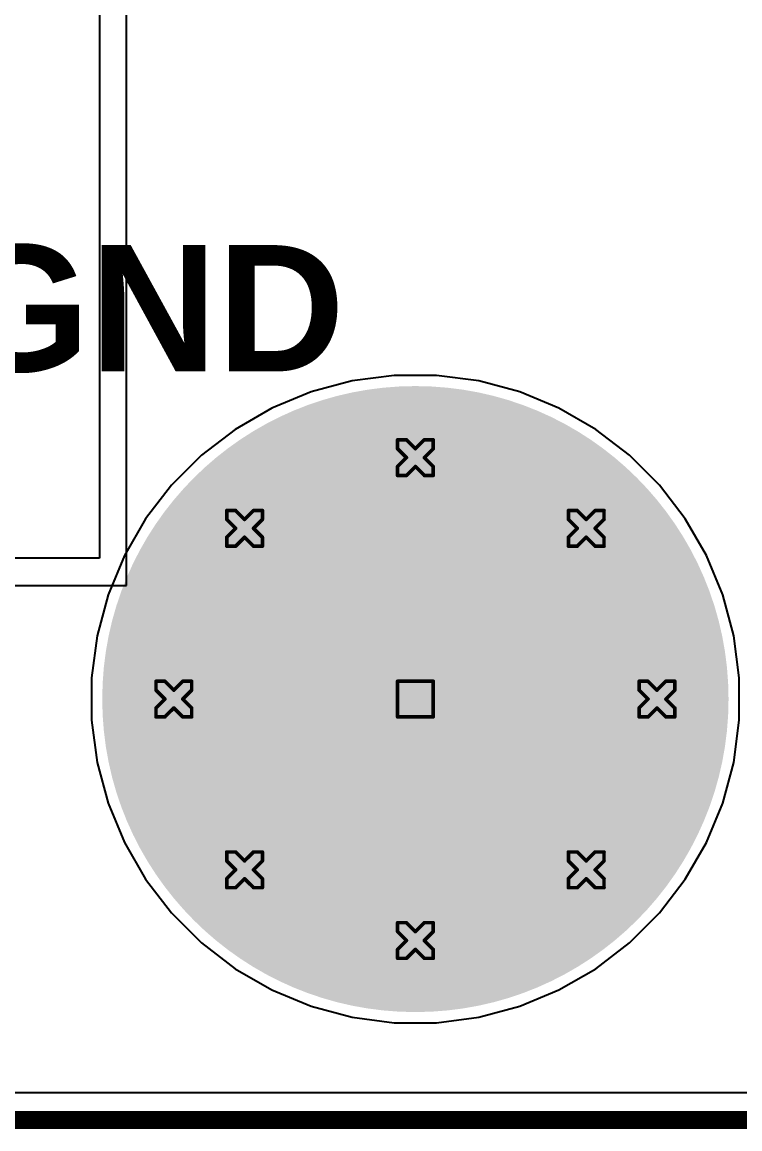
# Model space of a CAD drawing. Header units: inches. Extents: x -11 to 5379, y 0 to 5429.
# Drawn here: x 172.45 to 182.68, y -0.13 to 15.65 of the extents above; entities that cross this region are included whole.
import ezdxf

# ---------------------------------------------------------------- set-up
doc = ezdxf.new("R2010")
doc.units = ezdxf.units.IN
for name, color, linetype in [('Board Outline', 216, 'Continuous'), ('Bottom Layer', 5, 'Continuous'), ('Bottom Solder', 6, 'Continuous'), ('Drill Drawing', 1, 'Continuous'), ('GND', 16, 'Continuous'), ('Multi-Layer', 9, 'Continuous'), ('Pad Holes', 156, 'Continuous'), ('PWR', 76, 'Continuous'), ('Top Layer', 1, 'Continuous'), ('Top Overlay', 2, 'Continuous'), ('Top Solder', 216, 'Continuous'), ('Via Holes', 16, 'Continuous')]:
    doc.layers.add(name, color=color, linetype=linetype)
doc.styles.add('Arial_Bold', font='', dxfattribs={"height": 0.2})
doc.styles.get('Arial_Bold').set_extended_font_data('Arial', bold=True)

msp = doc.modelspace()

# ---------------------------------------------------------------- hatches: boundary and pattern name
at = {"layer": 'Bottom Layer'}
h = msp.add_hatch(color=5, dxfattribs=at)
edge = h.paths.add_edge_path()
edge.add_arc((178.054, 6), 4.36, 0, 360)
h = msp.add_hatch(color=5, dxfattribs=at)
edge = h.paths.add_edge_path()
edge.add_arc((178.054, 9.442), 0.3, 0, 360)
h = msp.add_hatch(color=5, dxfattribs=at)
edge = h.paths.add_edge_path()
edge.add_arc((175.62, 8.434), 0.3, 0, 360)
h = msp.add_hatch(color=5, dxfattribs=at)
edge = h.paths.add_edge_path()
edge.add_arc((180.488, 8.434), 0.3, 0, 360)
h = msp.add_hatch(color=5, dxfattribs=at)
edge = h.paths.add_edge_path()
edge.add_arc((174.612, 6), 0.3, 0, 360)
h = msp.add_hatch(color=5, dxfattribs=at)
edge = h.paths.add_edge_path()
edge.add_arc((181.496, 6), 0.3, 0, 360)
h = msp.add_hatch(color=5, dxfattribs=at)
edge = h.paths.add_edge_path()
edge.add_arc((175.62, 3.566), 0.3, 0, 360)
h = msp.add_hatch(color=5, dxfattribs=at)
edge = h.paths.add_edge_path()
edge.add_arc((180.488, 3.566), 0.3, 0, 360)
h = msp.add_hatch(color=5, dxfattribs=at)
edge = h.paths.add_edge_path()
edge.add_arc((178.054, 2.558), 0.3, 0, 360)
at = {"layer": 'Bottom Solder'}
h = msp.add_hatch(color=6, dxfattribs=at)
edge = h.paths.add_edge_path()
edge.add_arc((178.054, 6), 4.462, 0, 360)
at = {"layer": 'GND'}
h = msp.add_hatch(color=16, dxfattribs=at)
edge = h.paths.add_edge_path()
edge.add_arc((178.054, 6), 4.36, 0, 360)
h = msp.add_hatch(color=16, dxfattribs=at)
edge = h.paths.add_edge_path()
edge.add_arc((178.054, 9.442), 0.3, 0, 360)
h = msp.add_hatch(color=16, dxfattribs=at)
edge = h.paths.add_edge_path()
edge.add_arc((175.62, 8.434), 0.3, 0, 360)
h = msp.add_hatch(color=16, dxfattribs=at)
edge = h.paths.add_edge_path()
edge.add_arc((180.488, 8.434), 0.3, 0, 360)
h = msp.add_hatch(color=16, dxfattribs=at)
edge = h.paths.add_edge_path()
edge.add_arc((174.612, 6), 0.3, 0, 360)
h = msp.add_hatch(color=16, dxfattribs=at)
edge = h.paths.add_edge_path()
edge.add_arc((181.496, 6), 0.3, 0, 360)
h = msp.add_hatch(color=16, dxfattribs=at)
edge = h.paths.add_edge_path()
edge.add_arc((175.62, 3.566), 0.3, 0, 360)
h = msp.add_hatch(color=16, dxfattribs=at)
edge = h.paths.add_edge_path()
edge.add_arc((180.488, 3.566), 0.3, 0, 360)
h = msp.add_hatch(color=16, dxfattribs=at)
edge = h.paths.add_edge_path()
edge.add_arc((178.054, 2.558), 0.3, 0, 360)
at = {"layer": 'Multi-Layer'}
h = msp.add_hatch(color=9, dxfattribs=at)
edge = h.paths.add_edge_path()
edge.add_arc((178.054, 6), 4.36, 0, 360)
at = {"layer": 'Pad Holes'}
h = msp.add_hatch(color=7, dxfattribs=at)
edge = h.paths.add_edge_path()
edge.add_arc((178.054, 6), 2.5, 0, 360)
at = {"layer": 'PWR'}
h = msp.add_hatch(color=76, dxfattribs=at)
edge = h.paths.add_edge_path()
edge.add_arc((178.054, 6), 4.36, 0, 360)
h = msp.add_hatch(color=76, dxfattribs=at)
edge = h.paths.add_edge_path()
edge.add_arc((178.054, 9.442), 0.3, 0, 360)
h = msp.add_hatch(color=76, dxfattribs=at)
edge = h.paths.add_edge_path()
edge.add_arc((175.62, 8.434), 0.3, 0, 360)
h = msp.add_hatch(color=76, dxfattribs=at)
edge = h.paths.add_edge_path()
edge.add_arc((180.488, 8.434), 0.3, 0, 360)
h = msp.add_hatch(color=76, dxfattribs=at)
edge = h.paths.add_edge_path()
edge.add_arc((174.612, 6), 0.3, 0, 360)
h = msp.add_hatch(color=76, dxfattribs=at)
edge = h.paths.add_edge_path()
edge.add_arc((181.496, 6), 0.3, 0, 360)
h = msp.add_hatch(color=76, dxfattribs=at)
edge = h.paths.add_edge_path()
edge.add_arc((175.62, 3.566), 0.3, 0, 360)
h = msp.add_hatch(color=76, dxfattribs=at)
edge = h.paths.add_edge_path()
edge.add_arc((180.488, 3.566), 0.3, 0, 360)
h = msp.add_hatch(color=76, dxfattribs=at)
edge = h.paths.add_edge_path()
edge.add_arc((178.054, 2.558), 0.3, 0, 360)
at = {"layer": 'Top Layer'}
h = msp.add_hatch(color=1, dxfattribs=at)
edge = h.paths.add_edge_path()
edge.add_arc((178.054, 6), 4.36, 0, 360)
h = msp.add_hatch(color=1, dxfattribs=at)
edge = h.paths.add_edge_path()
edge.add_arc((178.054, 9.442), 0.3, 0, 360)
h = msp.add_hatch(color=1, dxfattribs=at)
edge = h.paths.add_edge_path()
edge.add_arc((175.62, 8.434), 0.3, 0, 360)
h = msp.add_hatch(color=1, dxfattribs=at)
edge = h.paths.add_edge_path()
edge.add_arc((180.488, 8.434), 0.3, 0, 360)
h = msp.add_hatch(color=1, dxfattribs=at)
edge = h.paths.add_edge_path()
edge.add_arc((174.612, 6), 0.3, 0, 360)
h = msp.add_hatch(color=1, dxfattribs=at)
edge = h.paths.add_edge_path()
edge.add_arc((181.496, 6), 0.3, 0, 360)
h = msp.add_hatch(color=1, dxfattribs=at)
edge = h.paths.add_edge_path()
edge.add_arc((175.62, 3.566), 0.3, 0, 360)
h = msp.add_hatch(color=1, dxfattribs=at)
edge = h.paths.add_edge_path()
edge.add_arc((180.488, 3.566), 0.3, 0, 360)
h = msp.add_hatch(color=1, dxfattribs=at)
edge = h.paths.add_edge_path()
edge.add_arc((178.054, 2.558), 0.3, 0, 360)
at = {"layer": 'Top Solder'}
h = msp.add_hatch(color=216, dxfattribs=at)
edge = h.paths.add_edge_path()
edge.add_arc((178.054, 6), 4.462, 0, 360)
at = {"layer": 'Via Holes'}
h = msp.add_hatch(color=7, dxfattribs=at)
edge = h.paths.add_edge_path()
edge.add_arc((178.054, 9.442), 0.15, 0, 360)
h = msp.add_hatch(color=7, dxfattribs=at)
edge = h.paths.add_edge_path()
edge.add_arc((175.62, 8.434), 0.15, 0, 360)
h = msp.add_hatch(color=7, dxfattribs=at)
edge = h.paths.add_edge_path()
edge.add_arc((180.488, 8.434), 0.15, 0, 360)
h = msp.add_hatch(color=7, dxfattribs=at)
edge = h.paths.add_edge_path()
edge.add_arc((174.612, 6), 0.15, 0, 360)
h = msp.add_hatch(color=7, dxfattribs=at)
edge = h.paths.add_edge_path()
edge.add_arc((181.496, 6), 0.15, 0, 360)
h = msp.add_hatch(color=7, dxfattribs=at)
edge = h.paths.add_edge_path()
edge.add_arc((175.62, 3.566), 0.15, 0, 360)
h = msp.add_hatch(color=7, dxfattribs=at)
edge = h.paths.add_edge_path()
edge.add_arc((180.488, 3.566), 0.15, 0, 360)
h = msp.add_hatch(color=7, dxfattribs=at)
edge = h.paths.add_edge_path()
edge.add_arc((178.054, 2.558), 0.15, 0, 360)

# ---------------------------------------------------------------- linework, layer by layer
at = {"layer": 'Board Outline'}
msp.add_lwpolyline([(0, 0, 0.254, 0.254, 0), (344, 0, 0.254, 0.254, 0)], format="xyseb", dxfattribs=at)
at = {"layer": 'Bottom Layer'}
for p, q in [((177.752, 10.614), (177.152, 10.535)), ((178.356, 10.614), (177.752, 10.614)), ((178.956, 10.535), (178.356, 10.614)), ((177.152, 10.535), (176.568, 10.379)), ((179.54, 10.379), (178.956, 10.535)), ((176.568, 10.379), (176.009, 10.147)), ((180.099, 10.147), (179.54, 10.379)), ((176.009, 10.147), (175.485, 9.845)), ((180.623, 9.845), (180.099, 10.147)), ((175.485, 9.845), (175.005, 9.476)), ((181.103, 9.476), (180.623, 9.845)), ((175.005, 9.476), (174.578, 9.049)), ((181.53, 9.049), (181.103, 9.476)), ((174.578, 9.049), (174.209, 8.569)), ((181.899, 8.569), (181.53, 9.049)), ((174.209, 8.569), (173.907, 8.045)), ((182.201, 8.045), (181.899, 8.569)), ((173.907, 8.045), (173.675, 7.486)), ((182.433, 7.486), (182.201, 8.045)), ((173.675, 7.486), (173.519, 6.902)), ((182.589, 6.902), (182.433, 7.486)), ((173.519, 6.902), (173.44, 6.302)), ((182.668, 6.302), (182.589, 6.902)), ((173.44, 6.302), (173.44, 5.698)), ((182.668, 5.698), (182.668, 6.302)), ((173.44, 5.698), (173.519, 5.098)), ((182.589, 5.098), (182.668, 5.698)), ((173.519, 5.098), (173.675, 4.514)), ((182.433, 4.514), (182.589, 5.098)), ((173.675, 4.514), (173.907, 3.955)), ((182.201, 3.955), (182.433, 4.514)), ((173.907, 3.955), (174.209, 3.431)), ((181.899, 3.431), (182.201, 3.955)), ((174.209, 3.431), (174.578, 2.951)), ((181.53, 2.951), (181.899, 3.431)), ((174.578, 2.951), (175.005, 2.524)), ((181.103, 2.524), (181.53, 2.951)), ((175.005, 2.524), (175.485, 2.155)), ((180.623, 2.155), (181.103, 2.524)), ((175.485, 2.155), (176.009, 1.853)), ((180.099, 1.853), (180.623, 2.155)), ((176.009, 1.853), (176.568, 1.622)), ((179.54, 1.622), (180.099, 1.853)), ((176.568, 1.622), (177.152, 1.465)), ((178.956, 1.465), (179.54, 1.622)), ((177.152, 1.465), (177.752, 1.386)), ((178.356, 1.386), (178.956, 1.465)), ((177.752, 1.386), (178.356, 1.386)), ((185.233, 0.388), (9.671, 0.388))]:
    msp.add_line(p, q, dxfattribs=at)
at = {"layer": 'Drill Drawing'}
for points in [[(177.8, 9.569, 0.0508, 0.0508, 0), (177.8, 9.696, 0.0508, 0.0508, 0)], [(177.8, 9.696, 0.0508, 0.0508, 0), (177.927, 9.696, 0.0508, 0.0508, 0)], [(177.927, 9.696, 0.0508, 0.0508, 0), (178.054, 9.569, 0.0508, 0.0508, 0)], [(178.054, 9.569, 0.0508, 0.0508, 0), (178.181, 9.696, 0.0508, 0.0508, 0)], [(178.181, 9.696, 0.0508, 0.0508, 0), (178.308, 9.696, 0.0508, 0.0508, 0)], [(178.308, 9.569, 0.0508, 0.0508, 0), (178.308, 9.696, 0.0508, 0.0508, 0)], [(177.8, 9.569, 0.0508, 0.0508, 0), (177.927, 9.442, 0.0508, 0.0508, 0)], [(177.8, 9.315, 0.0508, 0.0508, 0), (177.927, 9.442, 0.0508, 0.0508, 0)], [(178.181, 9.442, 0.0508, 0.0508, 0), (178.308, 9.569, 0.0508, 0.0508, 0)], [(178.181, 9.442, 0.0508, 0.0508, 0), (178.308, 9.315, 0.0508, 0.0508, 0)], [(177.8, 9.188, 0.0508, 0.0508, 0), (177.8, 9.315, 0.0508, 0.0508, 0)], [(177.927, 9.188, 0.0508, 0.0508, 0), (178.054, 9.315, 0.0508, 0.0508, 0)], [(178.054, 9.315, 0.0508, 0.0508, 0), (178.181, 9.188, 0.0508, 0.0508, 0)], [(178.308, 9.188, 0.0508, 0.0508, 0), (178.308, 9.315, 0.0508, 0.0508, 0)], [(177.8, 9.188, 0.0508, 0.0508, 0), (177.927, 9.188, 0.0508, 0.0508, 0)], [(178.181, 9.188, 0.0508, 0.0508, 0), (178.308, 9.188, 0.0508, 0.0508, 0)], [(175.366, 8.561, 0.0508, 0.0508, 0), (175.366, 8.688, 0.0508, 0.0508, 0)], [(175.366, 8.688, 0.0508, 0.0508, 0), (175.493, 8.688, 0.0508, 0.0508, 0)], [(175.493, 8.688, 0.0508, 0.0508, 0), (175.62, 8.561, 0.0508, 0.0508, 0)], [(175.62, 8.561, 0.0508, 0.0508, 0), (175.747, 8.688, 0.0508, 0.0508, 0)], [(175.747, 8.688, 0.0508, 0.0508, 0), (175.874, 8.688, 0.0508, 0.0508, 0)], [(175.874, 8.561, 0.0508, 0.0508, 0), (175.874, 8.688, 0.0508, 0.0508, 0)], [(180.234, 8.561, 0.0508, 0.0508, 0), (180.234, 8.688, 0.0508, 0.0508, 0)], [(180.234, 8.688, 0.0508, 0.0508, 0), (180.361, 8.688, 0.0508, 0.0508, 0)], [(180.361, 8.688, 0.0508, 0.0508, 0), (180.488, 8.561, 0.0508, 0.0508, 0)], [(180.488, 8.561, 0.0508, 0.0508, 0), (180.615, 8.688, 0.0508, 0.0508, 0)], [(180.615, 8.688, 0.0508, 0.0508, 0), (180.742, 8.688, 0.0508, 0.0508, 0)], [(180.742, 8.561, 0.0508, 0.0508, 0), (180.742, 8.688, 0.0508, 0.0508, 0)], [(175.366, 8.561, 0.0508, 0.0508, 0), (175.493, 8.434, 0.0508, 0.0508, 0)], [(175.747, 8.434, 0.0508, 0.0508, 0), (175.874, 8.561, 0.0508, 0.0508, 0)], [(180.234, 8.561, 0.0508, 0.0508, 0), (180.361, 8.434, 0.0508, 0.0508, 0)], [(180.615, 8.434, 0.0508, 0.0508, 0), (180.742, 8.561, 0.0508, 0.0508, 0)], [(175.366, 8.307, 0.0508, 0.0508, 0), (175.493, 8.434, 0.0508, 0.0508, 0)], [(175.747, 8.434, 0.0508, 0.0508, 0), (175.874, 8.307, 0.0508, 0.0508, 0)], [(180.234, 8.307, 0.0508, 0.0508, 0), (180.361, 8.434, 0.0508, 0.0508, 0)], [(180.615, 8.434, 0.0508, 0.0508, 0), (180.742, 8.307, 0.0508, 0.0508, 0)], [(175.366, 8.18, 0.0508, 0.0508, 0), (175.366, 8.307, 0.0508, 0.0508, 0)], [(175.366, 8.18, 0.0508, 0.0508, 0), (175.493, 8.18, 0.0508, 0.0508, 0)], [(175.493, 8.18, 0.0508, 0.0508, 0), (175.62, 8.307, 0.0508, 0.0508, 0)], [(175.62, 8.307, 0.0508, 0.0508, 0), (175.747, 8.18, 0.0508, 0.0508, 0)], [(175.747, 8.18, 0.0508, 0.0508, 0), (175.874, 8.18, 0.0508, 0.0508, 0)], [(175.874, 8.18, 0.0508, 0.0508, 0), (175.874, 8.307, 0.0508, 0.0508, 0)], [(180.234, 8.18, 0.0508, 0.0508, 0), (180.234, 8.307, 0.0508, 0.0508, 0)], [(180.234, 8.18, 0.0508, 0.0508, 0), (180.361, 8.18, 0.0508, 0.0508, 0)], [(180.361, 8.18, 0.0508, 0.0508, 0), (180.488, 8.307, 0.0508, 0.0508, 0)], [(180.488, 8.307, 0.0508, 0.0508, 0), (180.615, 8.18, 0.0508, 0.0508, 0)], [(180.615, 8.18, 0.0508, 0.0508, 0), (180.742, 8.18, 0.0508, 0.0508, 0)], [(180.742, 8.18, 0.0508, 0.0508, 0), (180.742, 8.307, 0.0508, 0.0508, 0)], [(174.358, 6.127, 0.0508, 0.0508, 0), (174.358, 6.254, 0.0508, 0.0508, 0)], [(174.358, 6.254, 0.0508, 0.0508, 0), (174.485, 6.254, 0.0508, 0.0508, 0)], [(174.485, 6.254, 0.0508, 0.0508, 0), (174.612, 6.127, 0.0508, 0.0508, 0)], [(174.612, 6.127, 0.0508, 0.0508, 0), (174.739, 6.254, 0.0508, 0.0508, 0)], [(174.739, 6.254, 0.0508, 0.0508, 0), (174.866, 6.254, 0.0508, 0.0508, 0)], [(174.866, 6.127, 0.0508, 0.0508, 0), (174.866, 6.254, 0.0508, 0.0508, 0)], [(177.8, 6.254, 0.0508, 0.0508, 0), (178.308, 6.254, 0.0508, 0.0508, 0)], [(177.8, 5.746, 0.0508, 0.0508, 0), (177.8, 6.254, 0.0508, 0.0508, 0)], [(178.308, 5.746, 0.0508, 0.0508, 0), (178.308, 6.254, 0.0508, 0.0508, 0)], [(181.242, 6.127, 0.0508, 0.0508, 0), (181.242, 6.254, 0.0508, 0.0508, 0)], [(181.242, 6.254, 0.0508, 0.0508, 0), (181.369, 6.254, 0.0508, 0.0508, 0)], [(181.369, 6.254, 0.0508, 0.0508, 0), (181.496, 6.127, 0.0508, 0.0508, 0)], [(181.496, 6.127, 0.0508, 0.0508, 0), (181.623, 6.254, 0.0508, 0.0508, 0)], [(181.623, 6.254, 0.0508, 0.0508, 0), (181.75, 6.254, 0.0508, 0.0508, 0)], [(181.75, 6.127, 0.0508, 0.0508, 0), (181.75, 6.254, 0.0508, 0.0508, 0)], [(174.358, 6.127, 0.0508, 0.0508, 0), (174.485, 6, 0.0508, 0.0508, 0)], [(174.358, 5.873, 0.0508, 0.0508, 0), (174.485, 6, 0.0508, 0.0508, 0)], [(174.739, 6, 0.0508, 0.0508, 0), (174.866, 6.127, 0.0508, 0.0508, 0)], [(174.739, 6, 0.0508, 0.0508, 0), (174.866, 5.873, 0.0508, 0.0508, 0)], [(181.242, 6.127, 0.0508, 0.0508, 0), (181.369, 6, 0.0508, 0.0508, 0)], [(181.242, 5.873, 0.0508, 0.0508, 0), (181.369, 6, 0.0508, 0.0508, 0)], [(181.623, 6, 0.0508, 0.0508, 0), (181.75, 6.127, 0.0508, 0.0508, 0)], [(181.623, 6, 0.0508, 0.0508, 0), (181.75, 5.873, 0.0508, 0.0508, 0)], [(174.358, 5.746, 0.0508, 0.0508, 0), (174.358, 5.873, 0.0508, 0.0508, 0)], [(174.485, 5.746, 0.0508, 0.0508, 0), (174.612, 5.873, 0.0508, 0.0508, 0)], [(174.612, 5.873, 0.0508, 0.0508, 0), (174.739, 5.746, 0.0508, 0.0508, 0)], [(174.866, 5.746, 0.0508, 0.0508, 0), (174.866, 5.873, 0.0508, 0.0508, 0)], [(181.242, 5.746, 0.0508, 0.0508, 0), (181.242, 5.873, 0.0508, 0.0508, 0)], [(181.369, 5.746, 0.0508, 0.0508, 0), (181.496, 5.873, 0.0508, 0.0508, 0)], [(181.496, 5.873, 0.0508, 0.0508, 0), (181.623, 5.746, 0.0508, 0.0508, 0)], [(181.75, 5.746, 0.0508, 0.0508, 0), (181.75, 5.873, 0.0508, 0.0508, 0)], [(174.358, 5.746, 0.0508, 0.0508, 0), (174.485, 5.746, 0.0508, 0.0508, 0)], [(174.739, 5.746, 0.0508, 0.0508, 0), (174.866, 5.746, 0.0508, 0.0508, 0)], [(177.8, 5.746, 0.0508, 0.0508, 0), (178.308, 5.746, 0.0508, 0.0508, 0)], [(181.242, 5.746, 0.0508, 0.0508, 0), (181.369, 5.746, 0.0508, 0.0508, 0)], [(181.623, 5.746, 0.0508, 0.0508, 0), (181.75, 5.746, 0.0508, 0.0508, 0)], [(175.366, 3.693, 0.0508, 0.0508, 0), (175.366, 3.82, 0.0508, 0.0508, 0)], [(175.366, 3.82, 0.0508, 0.0508, 0), (175.493, 3.82, 0.0508, 0.0508, 0)], [(175.493, 3.82, 0.0508, 0.0508, 0), (175.62, 3.693, 0.0508, 0.0508, 0)], [(175.62, 3.693, 0.0508, 0.0508, 0), (175.747, 3.82, 0.0508, 0.0508, 0)], [(175.747, 3.82, 0.0508, 0.0508, 0), (175.874, 3.82, 0.0508, 0.0508, 0)], [(175.874, 3.693, 0.0508, 0.0508, 0), (175.874, 3.82, 0.0508, 0.0508, 0)], [(180.234, 3.693, 0.0508, 0.0508, 0), (180.234, 3.82, 0.0508, 0.0508, 0)], [(180.234, 3.82, 0.0508, 0.0508, 0), (180.361, 3.82, 0.0508, 0.0508, 0)], [(180.361, 3.82, 0.0508, 0.0508, 0), (180.488, 3.693, 0.0508, 0.0508, 0)], [(180.488, 3.693, 0.0508, 0.0508, 0), (180.615, 3.82, 0.0508, 0.0508, 0)], [(180.615, 3.82, 0.0508, 0.0508, 0), (180.742, 3.82, 0.0508, 0.0508, 0)], [(180.742, 3.693, 0.0508, 0.0508, 0), (180.742, 3.82, 0.0508, 0.0508, 0)], [(175.366, 3.693, 0.0508, 0.0508, 0), (175.493, 3.566, 0.0508, 0.0508, 0)], [(175.747, 3.566, 0.0508, 0.0508, 0), (175.874, 3.693, 0.0508, 0.0508, 0)], [(180.234, 3.693, 0.0508, 0.0508, 0), (180.361, 3.566, 0.0508, 0.0508, 0)], [(180.615, 3.566, 0.0508, 0.0508, 0), (180.742, 3.693, 0.0508, 0.0508, 0)], [(175.366, 3.439, 0.0508, 0.0508, 0), (175.493, 3.566, 0.0508, 0.0508, 0)], [(175.747, 3.566, 0.0508, 0.0508, 0), (175.874, 3.439, 0.0508, 0.0508, 0)], [(180.234, 3.439, 0.0508, 0.0508, 0), (180.361, 3.566, 0.0508, 0.0508, 0)], [(180.615, 3.566, 0.0508, 0.0508, 0), (180.742, 3.439, 0.0508, 0.0508, 0)], [(175.366, 3.312, 0.0508, 0.0508, 0), (175.366, 3.439, 0.0508, 0.0508, 0)], [(175.366, 3.312, 0.0508, 0.0508, 0), (175.493, 3.312, 0.0508, 0.0508, 0)], [(175.493, 3.312, 0.0508, 0.0508, 0), (175.62, 3.439, 0.0508, 0.0508, 0)], [(175.62, 3.439, 0.0508, 0.0508, 0), (175.747, 3.312, 0.0508, 0.0508, 0)], [(175.747, 3.312, 0.0508, 0.0508, 0), (175.874, 3.312, 0.0508, 0.0508, 0)], [(175.874, 3.312, 0.0508, 0.0508, 0), (175.874, 3.439, 0.0508, 0.0508, 0)], [(180.234, 3.312, 0.0508, 0.0508, 0), (180.234, 3.439, 0.0508, 0.0508, 0)], [(180.234, 3.312, 0.0508, 0.0508, 0), (180.361, 3.312, 0.0508, 0.0508, 0)], [(180.361, 3.312, 0.0508, 0.0508, 0), (180.488, 3.439, 0.0508, 0.0508, 0)], [(180.488, 3.439, 0.0508, 0.0508, 0), (180.615, 3.312, 0.0508, 0.0508, 0)], [(180.615, 3.312, 0.0508, 0.0508, 0), (180.742, 3.312, 0.0508, 0.0508, 0)], [(180.742, 3.312, 0.0508, 0.0508, 0), (180.742, 3.439, 0.0508, 0.0508, 0)], [(177.8, 2.685, 0.0508, 0.0508, 0), (177.8, 2.812, 0.0508, 0.0508, 0)], [(177.8, 2.812, 0.0508, 0.0508, 0), (177.927, 2.812, 0.0508, 0.0508, 0)], [(177.8, 2.685, 0.0508, 0.0508, 0), (177.927, 2.558, 0.0508, 0.0508, 0)], [(177.927, 2.812, 0.0508, 0.0508, 0), (178.054, 2.685, 0.0508, 0.0508, 0)], [(178.054, 2.685, 0.0508, 0.0508, 0), (178.181, 2.812, 0.0508, 0.0508, 0)], [(178.181, 2.812, 0.0508, 0.0508, 0), (178.308, 2.812, 0.0508, 0.0508, 0)], [(178.181, 2.558, 0.0508, 0.0508, 0), (178.308, 2.685, 0.0508, 0.0508, 0)], [(178.308, 2.685, 0.0508, 0.0508, 0), (178.308, 2.812, 0.0508, 0.0508, 0)], [(177.8, 2.431, 0.0508, 0.0508, 0), (177.927, 2.558, 0.0508, 0.0508, 0)], [(178.181, 2.558, 0.0508, 0.0508, 0), (178.308, 2.431, 0.0508, 0.0508, 0)], [(177.8, 2.304, 0.0508, 0.0508, 0), (177.8, 2.431, 0.0508, 0.0508, 0)], [(177.927, 2.304, 0.0508, 0.0508, 0), (178.054, 2.431, 0.0508, 0.0508, 0)], [(178.054, 2.431, 0.0508, 0.0508, 0), (178.181, 2.304, 0.0508, 0.0508, 0)], [(178.308, 2.304, 0.0508, 0.0508, 0), (178.308, 2.431, 0.0508, 0.0508, 0)], [(177.8, 2.304, 0.0508, 0.0508, 0), (177.927, 2.304, 0.0508, 0.0508, 0)], [(178.181, 2.304, 0.0508, 0.0508, 0), (178.308, 2.304, 0.0508, 0.0508, 0)]]:
    msp.add_lwpolyline(points, format="xyseb", dxfattribs=at)
for points in [[(177.787, 9.696, 0.0254, 0.0254, 1), (177.813, 9.696, 0.0254, 0.0254, 1)], [(177.787, 9.696, 0.0254, 0.0254, 1), (177.813, 9.696, 0.0254, 0.0254, 1)], [(177.914, 9.696, 0.0254, 0.0254, 1), (177.94, 9.696, 0.0254, 0.0254, 1)], [(177.914, 9.696, 0.0254, 0.0254, 1), (177.94, 9.696, 0.0254, 0.0254, 1)], [(178.168, 9.696, 0.0254, 0.0254, 1), (178.194, 9.696, 0.0254, 0.0254, 1)], [(178.168, 9.696, 0.0254, 0.0254, 1), (178.194, 9.696, 0.0254, 0.0254, 1)], [(178.295, 9.696, 0.0254, 0.0254, 1), (178.321, 9.696, 0.0254, 0.0254, 1)], [(178.295, 9.696, 0.0254, 0.0254, 1), (178.321, 9.696, 0.0254, 0.0254, 1)], [(177.787, 9.569, 0.0254, 0.0254, 1), (177.813, 9.569, 0.0254, 0.0254, 1)], [(177.787, 9.569, 0.0254, 0.0254, 1), (177.813, 9.569, 0.0254, 0.0254, 1)], [(177.914, 9.442, 0.0254, 0.0254, 1), (177.94, 9.442, 0.0254, 0.0254, 1)], [(177.914, 9.442, 0.0254, 0.0254, 1), (177.94, 9.442, 0.0254, 0.0254, 1)], [(178.041, 9.569, 0.0254, 0.0254, 1), (178.067, 9.569, 0.0254, 0.0254, 1)], [(178.041, 9.569, 0.0254, 0.0254, 1), (178.067, 9.569, 0.0254, 0.0254, 1)], [(178.168, 9.442, 0.0254, 0.0254, 1), (178.194, 9.442, 0.0254, 0.0254, 1)], [(178.168, 9.442, 0.0254, 0.0254, 1), (178.194, 9.442, 0.0254, 0.0254, 1)], [(178.295, 9.569, 0.0254, 0.0254, 1), (178.321, 9.569, 0.0254, 0.0254, 1)], [(178.295, 9.569, 0.0254, 0.0254, 1), (178.321, 9.569, 0.0254, 0.0254, 1)], [(177.787, 9.315, 0.0254, 0.0254, 1), (177.813, 9.315, 0.0254, 0.0254, 1)], [(177.787, 9.315, 0.0254, 0.0254, 1), (177.813, 9.315, 0.0254, 0.0254, 1)], [(178.041, 9.315, 0.0254, 0.0254, 1), (178.067, 9.315, 0.0254, 0.0254, 1)], [(178.041, 9.315, 0.0254, 0.0254, 1), (178.067, 9.315, 0.0254, 0.0254, 1)], [(178.295, 9.315, 0.0254, 0.0254, 1), (178.321, 9.315, 0.0254, 0.0254, 1)], [(178.295, 9.315, 0.0254, 0.0254, 1), (178.321, 9.315, 0.0254, 0.0254, 1)], [(177.787, 9.188, 0.0254, 0.0254, 1), (177.813, 9.188, 0.0254, 0.0254, 1)], [(177.787, 9.188, 0.0254, 0.0254, 1), (177.813, 9.188, 0.0254, 0.0254, 1)], [(177.914, 9.188, 0.0254, 0.0254, 1), (177.94, 9.188, 0.0254, 0.0254, 1)], [(177.914, 9.188, 0.0254, 0.0254, 1), (177.94, 9.188, 0.0254, 0.0254, 1)], [(178.168, 9.188, 0.0254, 0.0254, 1), (178.194, 9.188, 0.0254, 0.0254, 1)], [(178.168, 9.188, 0.0254, 0.0254, 1), (178.194, 9.188, 0.0254, 0.0254, 1)], [(178.295, 9.188, 0.0254, 0.0254, 1), (178.321, 9.188, 0.0254, 0.0254, 1)], [(178.295, 9.188, 0.0254, 0.0254, 1), (178.321, 9.188, 0.0254, 0.0254, 1)], [(175.353, 8.688, 0.0254, 0.0254, 1), (175.379, 8.688, 0.0254, 0.0254, 1)], [(175.353, 8.688, 0.0254, 0.0254, 1), (175.379, 8.688, 0.0254, 0.0254, 1)], [(175.48, 8.688, 0.0254, 0.0254, 1), (175.506, 8.688, 0.0254, 0.0254, 1)], [(175.48, 8.688, 0.0254, 0.0254, 1), (175.506, 8.688, 0.0254, 0.0254, 1)], [(175.734, 8.688, 0.0254, 0.0254, 1), (175.76, 8.688, 0.0254, 0.0254, 1)], [(175.734, 8.688, 0.0254, 0.0254, 1), (175.76, 8.688, 0.0254, 0.0254, 1)], [(175.861, 8.688, 0.0254, 0.0254, 1), (175.887, 8.688, 0.0254, 0.0254, 1)], [(175.861, 8.688, 0.0254, 0.0254, 1), (175.887, 8.688, 0.0254, 0.0254, 1)], [(180.221, 8.688, 0.0254, 0.0254, 1), (180.247, 8.688, 0.0254, 0.0254, 1)], [(180.221, 8.688, 0.0254, 0.0254, 1), (180.247, 8.688, 0.0254, 0.0254, 1)], [(180.348, 8.688, 0.0254, 0.0254, 1), (180.374, 8.688, 0.0254, 0.0254, 1)], [(180.348, 8.688, 0.0254, 0.0254, 1), (180.374, 8.688, 0.0254, 0.0254, 1)], [(180.602, 8.688, 0.0254, 0.0254, 1), (180.628, 8.688, 0.0254, 0.0254, 1)], [(180.602, 8.688, 0.0254, 0.0254, 1), (180.628, 8.688, 0.0254, 0.0254, 1)], [(180.729, 8.688, 0.0254, 0.0254, 1), (180.755, 8.688, 0.0254, 0.0254, 1)], [(180.729, 8.688, 0.0254, 0.0254, 1), (180.755, 8.688, 0.0254, 0.0254, 1)], [(175.353, 8.561, 0.0254, 0.0254, 1), (175.379, 8.561, 0.0254, 0.0254, 1)], [(175.353, 8.561, 0.0254, 0.0254, 1), (175.379, 8.561, 0.0254, 0.0254, 1)], [(175.607, 8.561, 0.0254, 0.0254, 1), (175.633, 8.561, 0.0254, 0.0254, 1)], [(175.607, 8.561, 0.0254, 0.0254, 1), (175.633, 8.561, 0.0254, 0.0254, 1)], [(175.861, 8.561, 0.0254, 0.0254, 1), (175.887, 8.561, 0.0254, 0.0254, 1)], [(175.861, 8.561, 0.0254, 0.0254, 1), (175.887, 8.561, 0.0254, 0.0254, 1)], [(180.221, 8.561, 0.0254, 0.0254, 1), (180.247, 8.561, 0.0254, 0.0254, 1)], [(180.221, 8.561, 0.0254, 0.0254, 1), (180.247, 8.561, 0.0254, 0.0254, 1)], [(180.475, 8.561, 0.0254, 0.0254, 1), (180.501, 8.561, 0.0254, 0.0254, 1)], [(180.475, 8.561, 0.0254, 0.0254, 1), (180.501, 8.561, 0.0254, 0.0254, 1)], [(180.729, 8.561, 0.0254, 0.0254, 1), (180.755, 8.561, 0.0254, 0.0254, 1)], [(180.729, 8.561, 0.0254, 0.0254, 1), (180.755, 8.561, 0.0254, 0.0254, 1)], [(175.48, 8.434, 0.0254, 0.0254, 1), (175.506, 8.434, 0.0254, 0.0254, 1)], [(175.48, 8.434, 0.0254, 0.0254, 1), (175.506, 8.434, 0.0254, 0.0254, 1)], [(175.734, 8.434, 0.0254, 0.0254, 1), (175.76, 8.434, 0.0254, 0.0254, 1)], [(175.734, 8.434, 0.0254, 0.0254, 1), (175.76, 8.434, 0.0254, 0.0254, 1)], [(180.348, 8.434, 0.0254, 0.0254, 1), (180.374, 8.434, 0.0254, 0.0254, 1)], [(180.348, 8.434, 0.0254, 0.0254, 1), (180.374, 8.434, 0.0254, 0.0254, 1)], [(180.602, 8.434, 0.0254, 0.0254, 1), (180.628, 8.434, 0.0254, 0.0254, 1)], [(180.602, 8.434, 0.0254, 0.0254, 1), (180.628, 8.434, 0.0254, 0.0254, 1)], [(175.353, 8.307, 0.0254, 0.0254, 1), (175.379, 8.307, 0.0254, 0.0254, 1)], [(175.353, 8.307, 0.0254, 0.0254, 1), (175.379, 8.307, 0.0254, 0.0254, 1)], [(175.353, 8.18, 0.0254, 0.0254, 1), (175.379, 8.18, 0.0254, 0.0254, 1)], [(175.353, 8.18, 0.0254, 0.0254, 1), (175.379, 8.18, 0.0254, 0.0254, 1)], [(175.48, 8.18, 0.0254, 0.0254, 1), (175.506, 8.18, 0.0254, 0.0254, 1)], [(175.48, 8.18, 0.0254, 0.0254, 1), (175.506, 8.18, 0.0254, 0.0254, 1)], [(175.607, 8.307, 0.0254, 0.0254, 1), (175.633, 8.307, 0.0254, 0.0254, 1)], [(175.607, 8.307, 0.0254, 0.0254, 1), (175.633, 8.307, 0.0254, 0.0254, 1)], [(175.734, 8.18, 0.0254, 0.0254, 1), (175.76, 8.18, 0.0254, 0.0254, 1)], [(175.734, 8.18, 0.0254, 0.0254, 1), (175.76, 8.18, 0.0254, 0.0254, 1)], [(175.861, 8.307, 0.0254, 0.0254, 1), (175.887, 8.307, 0.0254, 0.0254, 1)], [(175.861, 8.307, 0.0254, 0.0254, 1), (175.887, 8.307, 0.0254, 0.0254, 1)], [(175.861, 8.18, 0.0254, 0.0254, 1), (175.887, 8.18, 0.0254, 0.0254, 1)], [(175.861, 8.18, 0.0254, 0.0254, 1), (175.887, 8.18, 0.0254, 0.0254, 1)], [(180.221, 8.307, 0.0254, 0.0254, 1), (180.247, 8.307, 0.0254, 0.0254, 1)], [(180.221, 8.307, 0.0254, 0.0254, 1), (180.247, 8.307, 0.0254, 0.0254, 1)], [(180.221, 8.18, 0.0254, 0.0254, 1), (180.247, 8.18, 0.0254, 0.0254, 1)], [(180.221, 8.18, 0.0254, 0.0254, 1), (180.247, 8.18, 0.0254, 0.0254, 1)], [(180.348, 8.18, 0.0254, 0.0254, 1), (180.374, 8.18, 0.0254, 0.0254, 1)], [(180.348, 8.18, 0.0254, 0.0254, 1), (180.374, 8.18, 0.0254, 0.0254, 1)], [(180.475, 8.307, 0.0254, 0.0254, 1), (180.501, 8.307, 0.0254, 0.0254, 1)], [(180.475, 8.307, 0.0254, 0.0254, 1), (180.501, 8.307, 0.0254, 0.0254, 1)], [(180.602, 8.18, 0.0254, 0.0254, 1), (180.628, 8.18, 0.0254, 0.0254, 1)], [(180.602, 8.18, 0.0254, 0.0254, 1), (180.628, 8.18, 0.0254, 0.0254, 1)], [(180.729, 8.307, 0.0254, 0.0254, 1), (180.755, 8.307, 0.0254, 0.0254, 1)], [(180.729, 8.307, 0.0254, 0.0254, 1), (180.755, 8.307, 0.0254, 0.0254, 1)], [(180.729, 8.18, 0.0254, 0.0254, 1), (180.755, 8.18, 0.0254, 0.0254, 1)], [(180.729, 8.18, 0.0254, 0.0254, 1), (180.755, 8.18, 0.0254, 0.0254, 1)], [(174.345, 6.254, 0.0254, 0.0254, 1), (174.371, 6.254, 0.0254, 0.0254, 1)], [(174.345, 6.254, 0.0254, 0.0254, 1), (174.371, 6.254, 0.0254, 0.0254, 1)], [(174.472, 6.254, 0.0254, 0.0254, 1), (174.498, 6.254, 0.0254, 0.0254, 1)], [(174.472, 6.254, 0.0254, 0.0254, 1), (174.498, 6.254, 0.0254, 0.0254, 1)], [(174.726, 6.254, 0.0254, 0.0254, 1), (174.752, 6.254, 0.0254, 0.0254, 1)], [(174.726, 6.254, 0.0254, 0.0254, 1), (174.752, 6.254, 0.0254, 0.0254, 1)], [(174.853, 6.254, 0.0254, 0.0254, 1), (174.879, 6.254, 0.0254, 0.0254, 1)], [(174.853, 6.254, 0.0254, 0.0254, 1), (174.879, 6.254, 0.0254, 0.0254, 1)], [(177.787, 6.254, 0.0254, 0.0254, 1), (177.813, 6.254, 0.0254, 0.0254, 1)], [(177.787, 6.254, 0.0254, 0.0254, 1), (177.813, 6.254, 0.0254, 0.0254, 1)], [(178.295, 6.254, 0.0254, 0.0254, 1), (178.321, 6.254, 0.0254, 0.0254, 1)], [(178.295, 6.254, 0.0254, 0.0254, 1), (178.321, 6.254, 0.0254, 0.0254, 1)], [(181.229, 6.254, 0.0254, 0.0254, 1), (181.255, 6.254, 0.0254, 0.0254, 1)], [(181.229, 6.254, 0.0254, 0.0254, 1), (181.255, 6.254, 0.0254, 0.0254, 1)], [(181.356, 6.254, 0.0254, 0.0254, 1), (181.382, 6.254, 0.0254, 0.0254, 1)], [(181.356, 6.254, 0.0254, 0.0254, 1), (181.382, 6.254, 0.0254, 0.0254, 1)], [(181.61, 6.254, 0.0254, 0.0254, 1), (181.636, 6.254, 0.0254, 0.0254, 1)], [(181.61, 6.254, 0.0254, 0.0254, 1), (181.636, 6.254, 0.0254, 0.0254, 1)], [(181.737, 6.254, 0.0254, 0.0254, 1), (181.763, 6.254, 0.0254, 0.0254, 1)], [(181.737, 6.254, 0.0254, 0.0254, 1), (181.763, 6.254, 0.0254, 0.0254, 1)], [(174.345, 6.127, 0.0254, 0.0254, 1), (174.371, 6.127, 0.0254, 0.0254, 1)], [(174.345, 6.127, 0.0254, 0.0254, 1), (174.371, 6.127, 0.0254, 0.0254, 1)], [(174.472, 6, 0.0254, 0.0254, 1), (174.498, 6, 0.0254, 0.0254, 1)], [(174.472, 6, 0.0254, 0.0254, 1), (174.498, 6, 0.0254, 0.0254, 1)], [(174.599, 6.127, 0.0254, 0.0254, 1), (174.625, 6.127, 0.0254, 0.0254, 1)], [(174.599, 6.127, 0.0254, 0.0254, 1), (174.625, 6.127, 0.0254, 0.0254, 1)], [(174.726, 6, 0.0254, 0.0254, 1), (174.752, 6, 0.0254, 0.0254, 1)], [(174.726, 6, 0.0254, 0.0254, 1), (174.752, 6, 0.0254, 0.0254, 1)], [(174.853, 6.127, 0.0254, 0.0254, 1), (174.879, 6.127, 0.0254, 0.0254, 1)], [(174.853, 6.127, 0.0254, 0.0254, 1), (174.879, 6.127, 0.0254, 0.0254, 1)], [(181.229, 6.127, 0.0254, 0.0254, 1), (181.255, 6.127, 0.0254, 0.0254, 1)], [(181.229, 6.127, 0.0254, 0.0254, 1), (181.255, 6.127, 0.0254, 0.0254, 1)], [(181.356, 6, 0.0254, 0.0254, 1), (181.382, 6, 0.0254, 0.0254, 1)], [(181.356, 6, 0.0254, 0.0254, 1), (181.382, 6, 0.0254, 0.0254, 1)], [(181.483, 6.127, 0.0254, 0.0254, 1), (181.509, 6.127, 0.0254, 0.0254, 1)], [(181.483, 6.127, 0.0254, 0.0254, 1), (181.509, 6.127, 0.0254, 0.0254, 1)], [(181.61, 6, 0.0254, 0.0254, 1), (181.636, 6, 0.0254, 0.0254, 1)], [(181.61, 6, 0.0254, 0.0254, 1), (181.636, 6, 0.0254, 0.0254, 1)], [(181.737, 6.127, 0.0254, 0.0254, 1), (181.763, 6.127, 0.0254, 0.0254, 1)], [(181.737, 6.127, 0.0254, 0.0254, 1), (181.763, 6.127, 0.0254, 0.0254, 1)], [(174.345, 5.873, 0.0254, 0.0254, 1), (174.371, 5.873, 0.0254, 0.0254, 1)], [(174.345, 5.873, 0.0254, 0.0254, 1), (174.371, 5.873, 0.0254, 0.0254, 1)], [(174.599, 5.873, 0.0254, 0.0254, 1), (174.625, 5.873, 0.0254, 0.0254, 1)], [(174.599, 5.873, 0.0254, 0.0254, 1), (174.625, 5.873, 0.0254, 0.0254, 1)], [(174.853, 5.873, 0.0254, 0.0254, 1), (174.879, 5.873, 0.0254, 0.0254, 1)], [(174.853, 5.873, 0.0254, 0.0254, 1), (174.879, 5.873, 0.0254, 0.0254, 1)], [(181.229, 5.873, 0.0254, 0.0254, 1), (181.255, 5.873, 0.0254, 0.0254, 1)], [(181.229, 5.873, 0.0254, 0.0254, 1), (181.255, 5.873, 0.0254, 0.0254, 1)], [(181.483, 5.873, 0.0254, 0.0254, 1), (181.509, 5.873, 0.0254, 0.0254, 1)], [(181.483, 5.873, 0.0254, 0.0254, 1), (181.509, 5.873, 0.0254, 0.0254, 1)], [(181.737, 5.873, 0.0254, 0.0254, 1), (181.763, 5.873, 0.0254, 0.0254, 1)], [(181.737, 5.873, 0.0254, 0.0254, 1), (181.763, 5.873, 0.0254, 0.0254, 1)], [(174.345, 5.746, 0.0254, 0.0254, 1), (174.371, 5.746, 0.0254, 0.0254, 1)], [(174.345, 5.746, 0.0254, 0.0254, 1), (174.371, 5.746, 0.0254, 0.0254, 1)], [(174.472, 5.746, 0.0254, 0.0254, 1), (174.498, 5.746, 0.0254, 0.0254, 1)], [(174.472, 5.746, 0.0254, 0.0254, 1), (174.498, 5.746, 0.0254, 0.0254, 1)], [(174.726, 5.746, 0.0254, 0.0254, 1), (174.752, 5.746, 0.0254, 0.0254, 1)], [(174.726, 5.746, 0.0254, 0.0254, 1), (174.752, 5.746, 0.0254, 0.0254, 1)], [(174.853, 5.746, 0.0254, 0.0254, 1), (174.879, 5.746, 0.0254, 0.0254, 1)], [(174.853, 5.746, 0.0254, 0.0254, 1), (174.879, 5.746, 0.0254, 0.0254, 1)], [(177.787, 5.746, 0.0254, 0.0254, 1), (177.813, 5.746, 0.0254, 0.0254, 1)], [(177.787, 5.746, 0.0254, 0.0254, 1), (177.813, 5.746, 0.0254, 0.0254, 1)], [(178.295, 5.746, 0.0254, 0.0254, 1), (178.321, 5.746, 0.0254, 0.0254, 1)], [(178.295, 5.746, 0.0254, 0.0254, 1), (178.321, 5.746, 0.0254, 0.0254, 1)], [(181.229, 5.746, 0.0254, 0.0254, 1), (181.255, 5.746, 0.0254, 0.0254, 1)], [(181.229, 5.746, 0.0254, 0.0254, 1), (181.255, 5.746, 0.0254, 0.0254, 1)], [(181.356, 5.746, 0.0254, 0.0254, 1), (181.382, 5.746, 0.0254, 0.0254, 1)], [(181.356, 5.746, 0.0254, 0.0254, 1), (181.382, 5.746, 0.0254, 0.0254, 1)], [(181.61, 5.746, 0.0254, 0.0254, 1), (181.636, 5.746, 0.0254, 0.0254, 1)], [(181.61, 5.746, 0.0254, 0.0254, 1), (181.636, 5.746, 0.0254, 0.0254, 1)], [(181.737, 5.746, 0.0254, 0.0254, 1), (181.763, 5.746, 0.0254, 0.0254, 1)], [(181.737, 5.746, 0.0254, 0.0254, 1), (181.763, 5.746, 0.0254, 0.0254, 1)], [(175.353, 3.82, 0.0254, 0.0254, 1), (175.379, 3.82, 0.0254, 0.0254, 1)], [(175.353, 3.82, 0.0254, 0.0254, 1), (175.379, 3.82, 0.0254, 0.0254, 1)], [(175.48, 3.82, 0.0254, 0.0254, 1), (175.506, 3.82, 0.0254, 0.0254, 1)], [(175.48, 3.82, 0.0254, 0.0254, 1), (175.506, 3.82, 0.0254, 0.0254, 1)], [(175.734, 3.82, 0.0254, 0.0254, 1), (175.76, 3.82, 0.0254, 0.0254, 1)], [(175.734, 3.82, 0.0254, 0.0254, 1), (175.76, 3.82, 0.0254, 0.0254, 1)], [(175.861, 3.82, 0.0254, 0.0254, 1), (175.887, 3.82, 0.0254, 0.0254, 1)], [(175.861, 3.82, 0.0254, 0.0254, 1), (175.887, 3.82, 0.0254, 0.0254, 1)], [(180.221, 3.82, 0.0254, 0.0254, 1), (180.247, 3.82, 0.0254, 0.0254, 1)], [(180.221, 3.82, 0.0254, 0.0254, 1), (180.247, 3.82, 0.0254, 0.0254, 1)], [(180.348, 3.82, 0.0254, 0.0254, 1), (180.374, 3.82, 0.0254, 0.0254, 1)], [(180.348, 3.82, 0.0254, 0.0254, 1), (180.374, 3.82, 0.0254, 0.0254, 1)], [(180.602, 3.82, 0.0254, 0.0254, 1), (180.628, 3.82, 0.0254, 0.0254, 1)], [(180.602, 3.82, 0.0254, 0.0254, 1), (180.628, 3.82, 0.0254, 0.0254, 1)], [(180.729, 3.82, 0.0254, 0.0254, 1), (180.755, 3.82, 0.0254, 0.0254, 1)], [(180.729, 3.82, 0.0254, 0.0254, 1), (180.755, 3.82, 0.0254, 0.0254, 1)], [(175.353, 3.693, 0.0254, 0.0254, 1), (175.379, 3.693, 0.0254, 0.0254, 1)], [(175.353, 3.693, 0.0254, 0.0254, 1), (175.379, 3.693, 0.0254, 0.0254, 1)], [(175.607, 3.693, 0.0254, 0.0254, 1), (175.633, 3.693, 0.0254, 0.0254, 1)], [(175.607, 3.693, 0.0254, 0.0254, 1), (175.633, 3.693, 0.0254, 0.0254, 1)], [(175.861, 3.693, 0.0254, 0.0254, 1), (175.887, 3.693, 0.0254, 0.0254, 1)], [(175.861, 3.693, 0.0254, 0.0254, 1), (175.887, 3.693, 0.0254, 0.0254, 1)], [(180.221, 3.693, 0.0254, 0.0254, 1), (180.247, 3.693, 0.0254, 0.0254, 1)], [(180.221, 3.693, 0.0254, 0.0254, 1), (180.247, 3.693, 0.0254, 0.0254, 1)], [(180.475, 3.693, 0.0254, 0.0254, 1), (180.501, 3.693, 0.0254, 0.0254, 1)], [(180.475, 3.693, 0.0254, 0.0254, 1), (180.501, 3.693, 0.0254, 0.0254, 1)], [(180.729, 3.693, 0.0254, 0.0254, 1), (180.755, 3.693, 0.0254, 0.0254, 1)], [(180.729, 3.693, 0.0254, 0.0254, 1), (180.755, 3.693, 0.0254, 0.0254, 1)], [(175.48, 3.566, 0.0254, 0.0254, 1), (175.506, 3.566, 0.0254, 0.0254, 1)], [(175.48, 3.566, 0.0254, 0.0254, 1), (175.506, 3.566, 0.0254, 0.0254, 1)], [(175.734, 3.566, 0.0254, 0.0254, 1), (175.76, 3.566, 0.0254, 0.0254, 1)], [(175.734, 3.566, 0.0254, 0.0254, 1), (175.76, 3.566, 0.0254, 0.0254, 1)], [(180.348, 3.566, 0.0254, 0.0254, 1), (180.374, 3.566, 0.0254, 0.0254, 1)], [(180.348, 3.566, 0.0254, 0.0254, 1), (180.374, 3.566, 0.0254, 0.0254, 1)], [(180.602, 3.566, 0.0254, 0.0254, 1), (180.628, 3.566, 0.0254, 0.0254, 1)], [(180.602, 3.566, 0.0254, 0.0254, 1), (180.628, 3.566, 0.0254, 0.0254, 1)], [(175.353, 3.439, 0.0254, 0.0254, 1), (175.379, 3.439, 0.0254, 0.0254, 1)], [(175.353, 3.439, 0.0254, 0.0254, 1), (175.379, 3.439, 0.0254, 0.0254, 1)], [(175.353, 3.312, 0.0254, 0.0254, 1), (175.379, 3.312, 0.0254, 0.0254, 1)], [(175.353, 3.312, 0.0254, 0.0254, 1), (175.379, 3.312, 0.0254, 0.0254, 1)], [(175.48, 3.312, 0.0254, 0.0254, 1), (175.506, 3.312, 0.0254, 0.0254, 1)], [(175.48, 3.312, 0.0254, 0.0254, 1), (175.506, 3.312, 0.0254, 0.0254, 1)], [(175.607, 3.439, 0.0254, 0.0254, 1), (175.633, 3.439, 0.0254, 0.0254, 1)], [(175.607, 3.439, 0.0254, 0.0254, 1), (175.633, 3.439, 0.0254, 0.0254, 1)], [(175.734, 3.312, 0.0254, 0.0254, 1), (175.76, 3.312, 0.0254, 0.0254, 1)], [(175.734, 3.312, 0.0254, 0.0254, 1), (175.76, 3.312, 0.0254, 0.0254, 1)], [(175.861, 3.439, 0.0254, 0.0254, 1), (175.887, 3.439, 0.0254, 0.0254, 1)], [(175.861, 3.439, 0.0254, 0.0254, 1), (175.887, 3.439, 0.0254, 0.0254, 1)], [(175.861, 3.312, 0.0254, 0.0254, 1), (175.887, 3.312, 0.0254, 0.0254, 1)], [(175.861, 3.312, 0.0254, 0.0254, 1), (175.887, 3.312, 0.0254, 0.0254, 1)], [(180.221, 3.439, 0.0254, 0.0254, 1), (180.247, 3.439, 0.0254, 0.0254, 1)], [(180.221, 3.439, 0.0254, 0.0254, 1), (180.247, 3.439, 0.0254, 0.0254, 1)], [(180.221, 3.312, 0.0254, 0.0254, 1), (180.247, 3.312, 0.0254, 0.0254, 1)], [(180.221, 3.312, 0.0254, 0.0254, 1), (180.247, 3.312, 0.0254, 0.0254, 1)], [(180.348, 3.312, 0.0254, 0.0254, 1), (180.374, 3.312, 0.0254, 0.0254, 1)], [(180.348, 3.312, 0.0254, 0.0254, 1), (180.374, 3.312, 0.0254, 0.0254, 1)], [(180.475, 3.439, 0.0254, 0.0254, 1), (180.501, 3.439, 0.0254, 0.0254, 1)], [(180.475, 3.439, 0.0254, 0.0254, 1), (180.501, 3.439, 0.0254, 0.0254, 1)], [(180.602, 3.312, 0.0254, 0.0254, 1), (180.628, 3.312, 0.0254, 0.0254, 1)], [(180.602, 3.312, 0.0254, 0.0254, 1), (180.628, 3.312, 0.0254, 0.0254, 1)], [(180.729, 3.439, 0.0254, 0.0254, 1), (180.755, 3.439, 0.0254, 0.0254, 1)], [(180.729, 3.439, 0.0254, 0.0254, 1), (180.755, 3.439, 0.0254, 0.0254, 1)], [(180.729, 3.312, 0.0254, 0.0254, 1), (180.755, 3.312, 0.0254, 0.0254, 1)], [(180.729, 3.312, 0.0254, 0.0254, 1), (180.755, 3.312, 0.0254, 0.0254, 1)], [(177.787, 2.812, 0.0254, 0.0254, 1), (177.813, 2.812, 0.0254, 0.0254, 1)], [(177.787, 2.812, 0.0254, 0.0254, 1), (177.813, 2.812, 0.0254, 0.0254, 1)], [(177.787, 2.685, 0.0254, 0.0254, 1), (177.813, 2.685, 0.0254, 0.0254, 1)], [(177.787, 2.685, 0.0254, 0.0254, 1), (177.813, 2.685, 0.0254, 0.0254, 1)], [(177.914, 2.812, 0.0254, 0.0254, 1), (177.94, 2.812, 0.0254, 0.0254, 1)], [(177.914, 2.812, 0.0254, 0.0254, 1), (177.94, 2.812, 0.0254, 0.0254, 1)], [(178.041, 2.685, 0.0254, 0.0254, 1), (178.067, 2.685, 0.0254, 0.0254, 1)], [(178.041, 2.685, 0.0254, 0.0254, 1), (178.067, 2.685, 0.0254, 0.0254, 1)], [(178.168, 2.812, 0.0254, 0.0254, 1), (178.194, 2.812, 0.0254, 0.0254, 1)], [(178.168, 2.812, 0.0254, 0.0254, 1), (178.194, 2.812, 0.0254, 0.0254, 1)], [(178.295, 2.812, 0.0254, 0.0254, 1), (178.321, 2.812, 0.0254, 0.0254, 1)], [(178.295, 2.812, 0.0254, 0.0254, 1), (178.321, 2.812, 0.0254, 0.0254, 1)], [(178.295, 2.685, 0.0254, 0.0254, 1), (178.321, 2.685, 0.0254, 0.0254, 1)], [(178.295, 2.685, 0.0254, 0.0254, 1), (178.321, 2.685, 0.0254, 0.0254, 1)], [(177.914, 2.558, 0.0254, 0.0254, 1), (177.94, 2.558, 0.0254, 0.0254, 1)], [(177.914, 2.558, 0.0254, 0.0254, 1), (177.94, 2.558, 0.0254, 0.0254, 1)], [(178.168, 2.558, 0.0254, 0.0254, 1), (178.194, 2.558, 0.0254, 0.0254, 1)], [(178.168, 2.558, 0.0254, 0.0254, 1), (178.194, 2.558, 0.0254, 0.0254, 1)], [(177.787, 2.431, 0.0254, 0.0254, 1), (177.813, 2.431, 0.0254, 0.0254, 1)], [(177.787, 2.431, 0.0254, 0.0254, 1), (177.813, 2.431, 0.0254, 0.0254, 1)], [(178.041, 2.431, 0.0254, 0.0254, 1), (178.067, 2.431, 0.0254, 0.0254, 1)], [(178.041, 2.431, 0.0254, 0.0254, 1), (178.067, 2.431, 0.0254, 0.0254, 1)], [(178.295, 2.431, 0.0254, 0.0254, 1), (178.321, 2.431, 0.0254, 0.0254, 1)], [(178.295, 2.431, 0.0254, 0.0254, 1), (178.321, 2.431, 0.0254, 0.0254, 1)], [(177.787, 2.304, 0.0254, 0.0254, 1), (177.813, 2.304, 0.0254, 0.0254, 1)], [(177.787, 2.304, 0.0254, 0.0254, 1), (177.813, 2.304, 0.0254, 0.0254, 1)], [(177.914, 2.304, 0.0254, 0.0254, 1), (177.94, 2.304, 0.0254, 0.0254, 1)], [(177.914, 2.304, 0.0254, 0.0254, 1), (177.94, 2.304, 0.0254, 0.0254, 1)], [(178.168, 2.304, 0.0254, 0.0254, 1), (178.194, 2.304, 0.0254, 0.0254, 1)], [(178.168, 2.304, 0.0254, 0.0254, 1), (178.194, 2.304, 0.0254, 0.0254, 1)], [(178.295, 2.304, 0.0254, 0.0254, 1), (178.321, 2.304, 0.0254, 0.0254, 1)], [(178.295, 2.304, 0.0254, 0.0254, 1), (178.321, 2.304, 0.0254, 0.0254, 1)]]:
    msp.add_lwpolyline(points, format="xyseb", close=True, dxfattribs=at)
at = {"layer": 'GND'}
for p, q in [((173.551, 18.44), (173.551, 8.008)), ((173.939, 7.62), (173.939, 18.44)), ((173.551, 8.008), (65.482, 8.008)), ((10.349, 7.62), (173.939, 7.62)), ((343.612, 0.388), (0.388, 0.388))]:
    msp.add_line(p, q, dxfattribs=at)
at = {"layer": 'PWR'}
for p, q in [((177.752, 10.614), (177.152, 10.535)), ((178.356, 10.614), (177.752, 10.614)), ((178.956, 10.535), (178.356, 10.614)), ((177.152, 10.535), (176.568, 10.379)), ((179.54, 10.379), (178.956, 10.535)), ((176.568, 10.379), (176.009, 10.147)), ((180.099, 10.147), (179.54, 10.379)), ((176.009, 10.147), (175.485, 9.845)), ((180.623, 9.845), (180.099, 10.147)), ((175.485, 9.845), (175.005, 9.476)), ((181.103, 9.476), (180.623, 9.845)), ((175.005, 9.476), (174.578, 9.049)), ((181.53, 9.049), (181.103, 9.476)), ((174.578, 9.049), (174.209, 8.569)), ((181.899, 8.569), (181.53, 9.049)), ((174.209, 8.569), (173.907, 8.045)), ((182.201, 8.045), (181.899, 8.569)), ((173.907, 8.045), (173.675, 7.486)), ((182.433, 7.486), (182.201, 8.045)), ((173.675, 7.486), (173.519, 6.902)), ((182.589, 6.902), (182.433, 7.486)), ((173.519, 6.902), (173.44, 6.302)), ((182.668, 6.302), (182.589, 6.902)), ((173.44, 6.302), (173.44, 5.698)), ((182.668, 5.698), (182.668, 6.302)), ((173.44, 5.698), (173.519, 5.098)), ((182.589, 5.098), (182.668, 5.698)), ((173.519, 5.098), (173.675, 4.514)), ((182.433, 4.514), (182.589, 5.098)), ((173.675, 4.514), (173.907, 3.955)), ((182.201, 3.955), (182.433, 4.514)), ((173.907, 3.955), (174.209, 3.431)), ((181.899, 3.431), (182.201, 3.955)), ((174.209, 3.431), (174.578, 2.951)), ((181.53, 2.951), (181.899, 3.431)), ((174.578, 2.951), (175.005, 2.524)), ((181.103, 2.524), (181.53, 2.951)), ((175.005, 2.524), (175.485, 2.155)), ((180.623, 2.155), (181.103, 2.524)), ((175.485, 2.155), (176.009, 1.853)), ((180.099, 1.853), (180.623, 2.155)), ((176.009, 1.853), (176.568, 1.622)), ((179.54, 1.622), (180.099, 1.853)), ((176.568, 1.622), (177.152, 1.465)), ((178.956, 1.465), (179.54, 1.622)), ((177.152, 1.465), (177.752, 1.386)), ((178.356, 1.386), (178.956, 1.465)), ((177.752, 1.386), (178.356, 1.386)), ((243.045, 0.388), (0.388, 0.388))]:
    msp.add_line(p, q, dxfattribs=at)
at = {"layer": 'Top Layer'}
for p, q in [((177.752, 10.614), (177.152, 10.535)), ((178.356, 10.614), (177.752, 10.614)), ((178.956, 10.535), (178.356, 10.614)), ((177.152, 10.535), (176.568, 10.379)), ((179.54, 10.379), (178.956, 10.535)), ((176.568, 10.379), (176.009, 10.147)), ((180.099, 10.147), (179.54, 10.379)), ((176.009, 10.147), (175.485, 9.845)), ((180.623, 9.845), (180.099, 10.147)), ((175.485, 9.845), (175.005, 9.476)), ((181.103, 9.476), (180.623, 9.845)), ((175.005, 9.476), (174.578, 9.049)), ((181.53, 9.049), (181.103, 9.476)), ((174.578, 9.049), (174.209, 8.569)), ((181.899, 8.569), (181.53, 9.049)), ((174.209, 8.569), (173.907, 8.045)), ((182.201, 8.045), (181.899, 8.569)), ((173.907, 8.045), (173.675, 7.486)), ((182.433, 7.486), (182.201, 8.045)), ((173.675, 7.486), (173.519, 6.902)), ((182.589, 6.902), (182.433, 7.486)), ((173.519, 6.902), (173.44, 6.302)), ((182.668, 6.302), (182.589, 6.902)), ((173.44, 6.302), (173.44, 5.698)), ((182.668, 5.698), (182.668, 6.302)), ((173.44, 5.698), (173.519, 5.098)), ((182.589, 5.098), (182.668, 5.698)), ((173.519, 5.098), (173.675, 4.514)), ((182.433, 4.514), (182.589, 5.098)), ((173.675, 4.514), (173.907, 3.955)), ((182.201, 3.955), (182.433, 4.514)), ((173.907, 3.955), (174.209, 3.431)), ((181.899, 3.431), (182.201, 3.955)), ((174.209, 3.431), (174.578, 2.951)), ((181.53, 2.951), (181.899, 3.431)), ((174.578, 2.951), (175.005, 2.524)), ((181.103, 2.524), (181.53, 2.951)), ((175.005, 2.524), (175.485, 2.155)), ((180.623, 2.155), (181.103, 2.524)), ((175.485, 2.155), (176.009, 1.853)), ((180.099, 1.853), (180.623, 2.155)), ((176.009, 1.853), (176.568, 1.622)), ((179.54, 1.622), (180.099, 1.853)), ((176.568, 1.622), (177.152, 1.465)), ((178.956, 1.465), (179.54, 1.622)), ((177.152, 1.465), (177.752, 1.386)), ((178.356, 1.386), (178.956, 1.465)), ((177.752, 1.386), (178.356, 1.386)), ((185.233, 0.388), (9.671, 0.388))]:
    msp.add_line(p, q, dxfattribs=at)

# ---------------------------------------------------------------- texts
at = {"layer": 'Top Overlay', "style": 'Arial_Bold'}
msp.add_text('  A         B       GND', height=1.8, dxfattribs=at).set_placement((155.255, 10.672))

doc.saveas('drawing.dxf')
